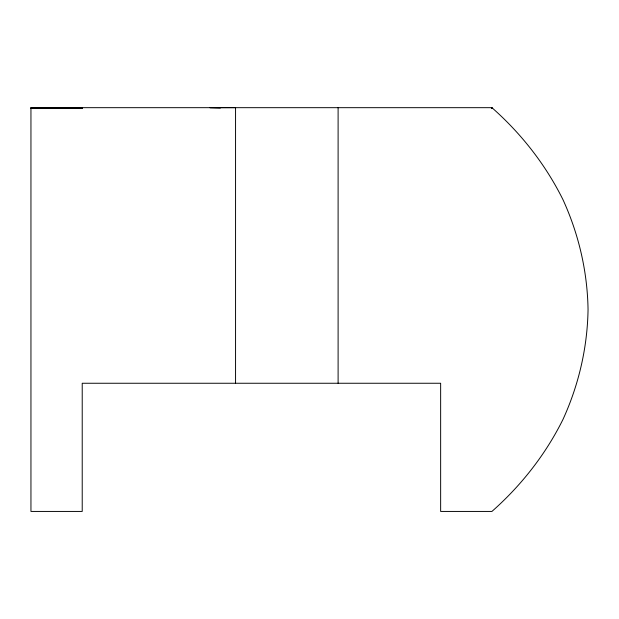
<?xml version="1.0" encoding="UTF-8"?>
<svg xmlns="http://www.w3.org/2000/svg" width="619" height="619" viewBox="0 0 619 619"><rect width="100%" height="100%" fill="white"/><g stroke="black" fill="none" stroke-linecap="round" stroke-linejoin="round"><path stroke-width="0.93" d="M82.219 107.567L82.219 108.542L30.95 108.542L30.95 107.567L82.219 107.636M338.106 383.254L338.106 107.667M491.919 107.698L491.919 108.573L491.919 107.675L30.95 107.675L30.95 511.433L82.219 511.433L82.219 383.254L440.643 383.254L440.643 511.433L491.919 511.433C521.244 485.528 545.61 454.454 563.004 419.373C578.78 384.856 587.439 347.514 588.05 309.554C587.439 271.594 578.78 234.245 563.004 199.736C545.61 164.646 521.244 133.572 491.919 107.675L491.919 107.675M30.95 108.48L82.219 108.542M220.372 108.023L209.926 107.667L235.56 107.636L235.56 383.254"/></g></svg>
